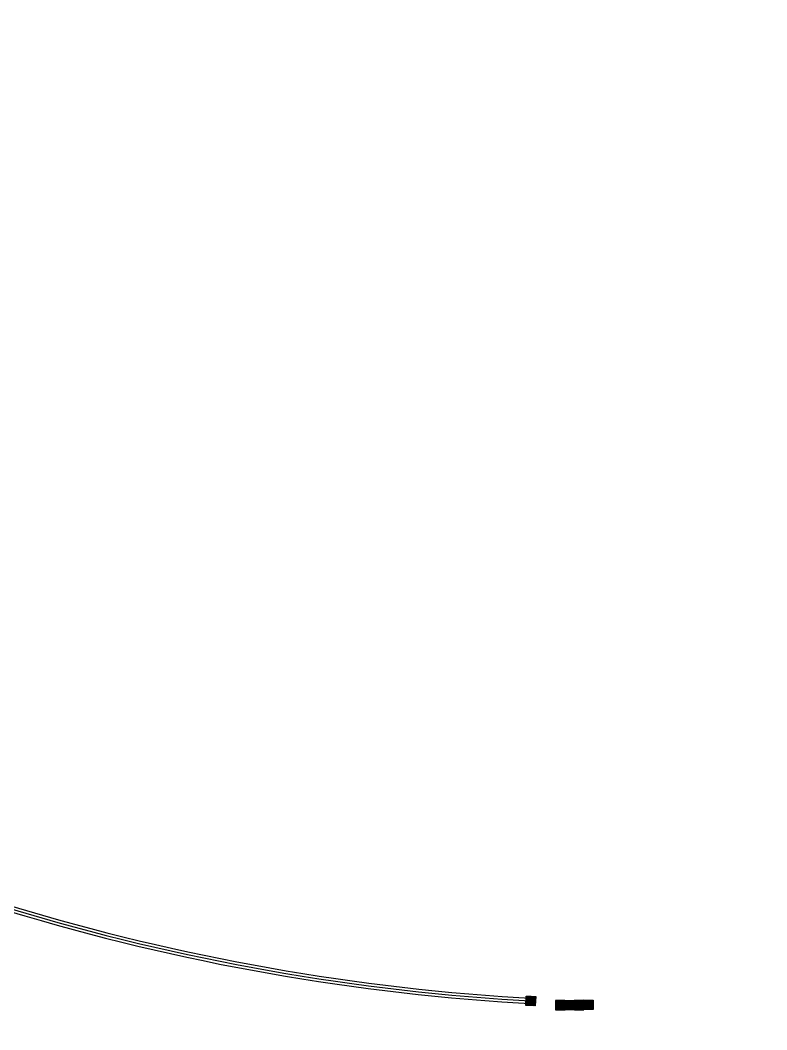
# Model space of a CAD drawing. Header units: millimetres. Extents: x 832728086 to 834530684, y 817551485 to 818349469.
# Drawn here: x 833221139 to 833268929, y 817827066 to 817891729 of the extents above; entities that cross this region are included whole.
import ezdxf

# ---------------------------------------------------------------- set-up
doc = ezdxf.new("R2010")
doc.units = ezdxf.units.MM
doc.header["$LTSCALE"] = 100
doc.layers.add('000-helpline', color=30, linetype='Continuous', lineweight=30, plot=False)
doc.layers.add('000-Tactile-l', color=8, linetype='Continuous')

# ---------------------------------------------------------------- blocks, each defined once
blk = doc.blocks.new('tactile')
at = {"layer": '000-helpline', "ltscale": 0.015}
for points in [[(834399.811, 817882.571), (834399.796, 817882.271), (834399.497, 817882.286), (834399.511, 817882.585)], [(834399.826, 817882.87), (834399.811, 817882.571), (834399.511, 817882.585), (834399.526, 817882.885)], [(834400.111, 817882.556), (834400.096, 817882.256), (834399.796, 817882.271), (834399.811, 817882.571)], [(834400.125, 817882.856), (834400.111, 817882.556), (834399.811, 817882.571), (834399.826, 817882.87)], [(834401.399, 817882.589), (834401.403, 817882.289), (834401.703, 817882.293), (834401.699, 817882.592)], [(834401.699, 817882.592), (834401.703, 817882.293), (834402.003, 817882.296), (834401.999, 817882.596)], [(834402.299, 817882.6), (834402.303, 817882.3), (834402.003, 817882.296), (834401.999, 817882.596)], [(834402.599, 817882.604), (834402.603, 817882.304), (834402.303, 817882.3), (834402.299, 817882.6)], [(834402.599, 817882.604), (834402.603, 817882.304), (834402.903, 817882.308), (834402.899, 817882.608)], [(834402.899, 817882.608), (834402.903, 817882.308), (834403.203, 817882.312), (834403.199, 817882.612)], [(834403.499, 817882.616), (834403.503, 817882.316), (834403.203, 817882.312), (834403.199, 817882.612)], [(834403.799, 817882.619), (834403.803, 817882.319), (834403.503, 817882.316), (834403.499, 817882.616)], [(834401.403, 817882.289), (834401.407, 817881.989), (834401.707, 817881.993), (834401.703, 817882.293)], [(834401.703, 817882.293), (834401.707, 817881.993), (834402.007, 817881.996), (834402.003, 817882.296)], [(834402.303, 817882.3), (834402.307, 817882), (834402.007, 817881.996), (834402.003, 817882.296)], [(834402.603, 817882.304), (834402.607, 817882.004), (834402.307, 817882), (834402.303, 817882.3)], [(834402.603, 817882.304), (834402.607, 817882.004), (834402.907, 817882.008), (834402.903, 817882.308)], [(834402.903, 817882.308), (834402.907, 817882.008), (834403.207, 817882.012), (834403.203, 817882.312)], [(834403.503, 817882.316), (834403.507, 817882.016), (834403.207, 817882.012), (834403.203, 817882.312)], [(834403.803, 817882.319), (834403.807, 817882.019), (834403.507, 817882.016), (834403.503, 817882.316)]]:
    blk.add_lwpolyline(points, close=True, dxfattribs=at)
at = {"layer": '000-Tactile-l'}
for points in [[(834399.526, 817882.885), (834400.125, 817882.856), (834400.096, 817882.256), (834399.497, 817882.286)], [(834401.999, 817882.596), (834401.399, 817882.589), (834401.407, 817881.989), (834402.007, 817881.996)], [(834401.999, 817882.596), (834402.599, 817882.604), (834402.607, 817882.004), (834402.007, 817881.996)], [(834403.199, 817882.612), (834402.599, 817882.604), (834402.607, 817882.004), (834403.207, 817882.012)], [(834403.199, 817882.612), (834403.799, 817882.619), (834403.807, 817882.019), (834403.207, 817882.012)]]:
    blk.add_lwpolyline(points, close=True, dxfattribs=at)
at = {"layer": '000-Tactile-l', "ltscale": 0.015}
for centre, radius in [((834399.528, 817882.409), 0.0175), ((834399.53, 817882.459), 0.0175), ((834399.533, 817882.509), 0.0175), ((834399.528, 817882.409), 0.0125), ((834399.535, 817882.559), 0.0175), ((834399.53, 817882.459), 0.0125), ((834399.538, 817882.609), 0.0175), ((834399.533, 817882.509), 0.0125), ((834399.54, 817882.659), 0.0175), ((834399.535, 817882.559), 0.0125), ((834399.542, 817882.709), 0.0175), ((834399.538, 817882.609), 0.0125), ((834399.545, 817882.759), 0.0175), ((834399.54, 817882.659), 0.0125), ((834399.547, 817882.809), 0.0175), ((834399.542, 817882.709), 0.0125), ((834399.55, 817882.859), 0.0175), ((834399.545, 817882.759), 0.0125), ((834399.547, 817882.809), 0.0125), ((834399.55, 817882.859), 0.0125), ((834399.578, 817882.407), 0.0175), ((834399.58, 817882.457), 0.0175), ((834399.583, 817882.507), 0.0175), ((834399.578, 817882.407), 0.0125), ((834399.585, 817882.557), 0.0175), ((834399.58, 817882.457), 0.0125), ((834399.587, 817882.607), 0.0175), ((834399.583, 817882.507), 0.0125), ((834399.59, 817882.656), 0.0175), ((834399.585, 817882.557), 0.0125), ((834399.592, 817882.706), 0.0175), ((834399.587, 817882.607), 0.0125), ((834399.595, 817882.756), 0.0175), ((834399.59, 817882.656), 0.0125), ((834399.597, 817882.806), 0.0175), ((834399.592, 817882.706), 0.0125), ((834399.6, 817882.856), 0.0175), ((834399.595, 817882.756), 0.0125), ((834399.597, 817882.806), 0.0125), ((834399.6, 817882.856), 0.0125), ((834399.628, 817882.404), 0.0175), ((834399.63, 817882.454), 0.0175), ((834399.633, 817882.504), 0.0175), ((834399.628, 817882.404), 0.0125), ((834399.635, 817882.554), 0.0175), ((834399.63, 817882.454), 0.0125), ((834399.637, 817882.604), 0.0175), ((834399.633, 817882.504), 0.0125), ((834399.64, 817882.654), 0.0175), ((834399.635, 817882.554), 0.0125), ((834399.642, 817882.704), 0.0175), ((834399.637, 817882.604), 0.0125), ((834399.645, 817882.754), 0.0175), ((834399.64, 817882.654), 0.0125), ((834399.647, 817882.804), 0.0175), ((834399.642, 817882.704), 0.0125), ((834399.65, 817882.854), 0.0175), ((834399.645, 817882.754), 0.0125), ((834399.647, 817882.804), 0.0125), ((834399.65, 817882.854), 0.0125), ((834399.678, 817882.402), 0.0175), ((834399.68, 817882.452), 0.0175), ((834399.682, 817882.502), 0.0175), ((834399.678, 817882.402), 0.0125), ((834399.685, 817882.552), 0.0175), ((834399.68, 817882.452), 0.0125), ((834399.687, 817882.602), 0.0175), ((834399.682, 817882.502), 0.0125), ((834399.69, 817882.652), 0.0175), ((834399.685, 817882.552), 0.0125), ((834399.692, 817882.702), 0.0175), ((834399.687, 817882.602), 0.0125), ((834399.695, 817882.751), 0.0175), ((834399.69, 817882.652), 0.0125), ((834399.697, 817882.801), 0.0175), ((834399.692, 817882.702), 0.0125), ((834399.7, 817882.851), 0.0175), ((834399.695, 817882.751), 0.0125), ((834399.697, 817882.801), 0.0125), ((834399.7, 817882.851), 0.0125), ((834399.728, 817882.399), 0.0175), ((834399.73, 817882.449), 0.0175), ((834399.732, 817882.499), 0.0175), ((834399.728, 817882.399), 0.0125), ((834399.735, 817882.549), 0.0175), ((834399.73, 817882.449), 0.0125), ((834399.737, 817882.599), 0.0175), ((834399.732, 817882.499), 0.0125), ((834399.74, 817882.649), 0.0175), ((834399.735, 817882.549), 0.0125), ((834399.742, 817882.699), 0.0175), ((834399.737, 817882.599), 0.0125), ((834399.745, 817882.749), 0.0175), ((834399.74, 817882.649), 0.0125), ((834399.747, 817882.799), 0.0175), ((834399.742, 817882.699), 0.0125), ((834399.749, 817882.849), 0.0175), ((834399.745, 817882.749), 0.0125), ((834399.747, 817882.799), 0.0125), ((834399.749, 817882.849), 0.0125), ((834399.778, 817882.397), 0.0175), ((834399.78, 817882.447), 0.0175), ((834399.782, 817882.497), 0.0175), ((834399.778, 817882.397), 0.0125), ((834399.785, 817882.547), 0.0175), ((834399.78, 817882.447), 0.0125), ((834399.787, 817882.597), 0.0175), ((834399.782, 817882.497), 0.0125), ((834399.79, 817882.647), 0.0175), ((834399.785, 817882.547), 0.0125), ((834399.792, 817882.697), 0.0175), ((834399.787, 817882.597), 0.0125), ((834399.795, 817882.747), 0.0175), ((834399.79, 817882.647), 0.0125), ((834399.797, 817882.797), 0.0175), ((834399.792, 817882.697), 0.0125), ((834399.799, 817882.846), 0.0175), ((834399.795, 817882.747), 0.0125), ((834399.797, 817882.797), 0.0125), ((834399.799, 817882.846), 0.0125), ((834399.827, 817882.395), 0.0175), ((834399.83, 817882.444), 0.0175), ((834399.832, 817882.494), 0.0175), ((834399.827, 817882.395), 0.0125), ((834399.835, 817882.544), 0.0175), ((834399.83, 817882.444), 0.0125), ((834399.837, 817882.594), 0.0175), ((834399.832, 817882.494), 0.0125), ((834399.84, 817882.644), 0.0175), ((834399.835, 817882.544), 0.0125), ((834399.842, 817882.694), 0.0175), ((834399.837, 817882.594), 0.0125), ((834399.845, 817882.744), 0.0175), ((834399.84, 817882.644), 0.0125), ((834399.847, 817882.794), 0.0175), ((834399.842, 817882.694), 0.0125), ((834399.849, 817882.844), 0.0175), ((834399.845, 817882.744), 0.0125), ((834399.847, 817882.794), 0.0125), ((834399.849, 817882.844), 0.0125), ((834399.877, 817882.392), 0.0175), ((834399.88, 817882.442), 0.0175), ((834399.882, 817882.492), 0.0175), ((834399.877, 817882.392), 0.0125), ((834399.885, 817882.542), 0.0175), ((834399.88, 817882.442), 0.0125), ((834399.887, 817882.592), 0.0175), ((834399.882, 817882.492), 0.0125), ((834399.89, 817882.642), 0.0175), ((834399.885, 817882.542), 0.0125), ((834399.892, 817882.692), 0.0175), ((834399.887, 817882.592), 0.0125), ((834399.894, 817882.742), 0.0175), ((834399.89, 817882.642), 0.0125), ((834399.897, 817882.792), 0.0175), ((834399.892, 817882.692), 0.0125), ((834399.899, 817882.842), 0.0175), ((834399.894, 817882.742), 0.0125), ((834399.897, 817882.792), 0.0125), ((834399.899, 817882.842), 0.0125), ((834399.927, 817882.39), 0.0175), ((834399.93, 817882.44), 0.0175), ((834399.932, 817882.49), 0.0175), ((834399.927, 817882.39), 0.0125), ((834399.935, 817882.54), 0.0175), ((834399.93, 817882.44), 0.0125), ((834399.937, 817882.589), 0.0175), ((834399.932, 817882.49), 0.0125), ((834399.94, 817882.639), 0.0175), ((834399.935, 817882.54), 0.0125), ((834399.942, 817882.689), 0.0175), ((834399.937, 817882.589), 0.0125), ((834399.944, 817882.739), 0.0175), ((834399.94, 817882.639), 0.0125), ((834399.947, 817882.789), 0.0175), ((834399.942, 817882.689), 0.0125), ((834399.949, 817882.839), 0.0175), ((834399.944, 817882.739), 0.0125), ((834399.947, 817882.789), 0.0125), ((834399.949, 817882.839), 0.0125), ((834399.977, 817882.387), 0.0175), ((834399.98, 817882.437), 0.0175), ((834399.982, 817882.487), 0.0175), ((834399.977, 817882.387), 0.0125), ((834399.985, 817882.537), 0.0175), ((834399.98, 817882.437), 0.0125), ((834399.987, 817882.587), 0.0175), ((834399.982, 817882.487), 0.0125), ((834399.989, 817882.637), 0.0175), ((834399.985, 817882.537), 0.0125), ((834399.992, 817882.687), 0.0175), ((834399.987, 817882.587), 0.0125), ((834399.994, 817882.737), 0.0175), ((834399.989, 817882.637), 0.0125), ((834399.997, 817882.787), 0.0175), ((834399.992, 817882.687), 0.0125), ((834399.999, 817882.837), 0.0175), ((834399.994, 817882.737), 0.0125), ((834399.997, 817882.787), 0.0125), ((834399.999, 817882.837), 0.0125), ((834400.027, 817882.385), 0.0175), ((834400.03, 817882.435), 0.0175), ((834400.032, 817882.485), 0.0175), ((834400.027, 817882.385), 0.0125), ((834400.035, 817882.535), 0.0175), ((834400.03, 817882.435), 0.0125), ((834400.037, 817882.585), 0.0175), ((834400.032, 817882.485), 0.0125), ((834400.039, 817882.635), 0.0175), ((834400.035, 817882.535), 0.0125), ((834400.042, 817882.684), 0.0175), ((834400.037, 817882.585), 0.0125), ((834400.044, 817882.734), 0.0175), ((834400.039, 817882.635), 0.0125), ((834400.047, 817882.784), 0.0175), ((834400.042, 817882.684), 0.0125), ((834400.049, 817882.834), 0.0175), ((834400.044, 817882.734), 0.0125), ((834400.047, 817882.784), 0.0125), ((834400.049, 817882.834), 0.0125), ((834400.077, 817882.382), 0.0175), ((834400.08, 817882.432), 0.0175), ((834400.082, 817882.482), 0.0175), ((834400.077, 817882.382), 0.0125), ((834400.084, 817882.532), 0.0175), ((834400.08, 817882.432), 0.0125), ((834400.087, 817882.582), 0.0175), ((834400.082, 817882.482), 0.0125), ((834400.089, 817882.632), 0.0175), ((834400.084, 817882.532), 0.0125), ((834400.092, 817882.682), 0.0175), ((834400.087, 817882.582), 0.0125), ((834400.094, 817882.732), 0.0175), ((834400.089, 817882.632), 0.0125), ((834400.097, 817882.782), 0.0175), ((834400.092, 817882.682), 0.0125), ((834400.099, 817882.832), 0.0175), ((834400.094, 817882.732), 0.0125), ((834400.097, 817882.782), 0.0125), ((834400.099, 817882.832), 0.0125), ((834401.424, 817882.564), 0.0175), ((834401.425, 817882.514), 0.0175), ((834401.426, 817882.464), 0.0175), ((834401.426, 817882.414), 0.0175), ((834401.427, 817882.364), 0.0175), ((834401.424, 817882.564), 0.0125), ((834401.425, 817882.514), 0.0125), ((834401.426, 817882.464), 0.0125), ((834401.426, 817882.414), 0.0125), ((834401.474, 817882.565), 0.0175), ((834401.475, 817882.515), 0.0175), ((834401.476, 817882.465), 0.0175), ((834401.476, 817882.415), 0.0175), ((834401.477, 817882.365), 0.0175), ((834401.474, 817882.565), 0.0125), ((834401.475, 817882.515), 0.0125), ((834401.476, 817882.465), 0.0125), ((834401.476, 817882.415), 0.0125), ((834401.524, 817882.565), 0.0175), ((834401.525, 817882.515), 0.0175), ((834401.526, 817882.465), 0.0175), ((834401.526, 817882.415), 0.0175), ((834401.527, 817882.365), 0.0175), ((834401.524, 817882.565), 0.0125), ((834401.525, 817882.515), 0.0125), ((834401.526, 817882.465), 0.0125), ((834401.526, 817882.415), 0.0125), ((834401.574, 817882.566), 0.0175), ((834401.575, 817882.516), 0.0175), ((834401.576, 817882.466), 0.0175), ((834401.576, 817882.416), 0.0175), ((834401.577, 817882.366), 0.0175), ((834401.574, 817882.566), 0.0125), ((834401.575, 817882.516), 0.0125), ((834401.576, 817882.466), 0.0125), ((834401.576, 817882.416), 0.0125), ((834401.624, 817882.567), 0.0175), ((834401.625, 817882.517), 0.0175), ((834401.626, 817882.467), 0.0175), ((834401.626, 817882.417), 0.0175), ((834401.627, 817882.367), 0.0175), ((834401.624, 817882.567), 0.0125), ((834401.625, 817882.517), 0.0125), ((834401.626, 817882.467), 0.0125), ((834401.626, 817882.417), 0.0125), ((834401.674, 817882.567), 0.0175), ((834401.675, 817882.517), 0.0175), ((834401.676, 817882.467), 0.0175), ((834401.676, 817882.417), 0.0175), ((834401.677, 817882.367), 0.0175), ((834401.674, 817882.567), 0.0125), ((834401.675, 817882.517), 0.0125), ((834401.676, 817882.467), 0.0125), ((834401.676, 817882.417), 0.0125), ((834401.724, 817882.568), 0.0175), ((834401.725, 817882.518), 0.0175), ((834401.726, 817882.468), 0.0175), ((834401.726, 817882.418), 0.0175), ((834401.727, 817882.368), 0.0175), ((834401.724, 817882.568), 0.0125), ((834401.725, 817882.518), 0.0125), ((834401.726, 817882.468), 0.0125), ((834401.726, 817882.418), 0.0125), ((834401.727, 817882.368), 0.0125), ((834401.774, 817882.568), 0.0175), ((834401.775, 817882.518), 0.0175), ((834401.776, 817882.468), 0.0175), ((834401.776, 817882.418), 0.0175), ((834401.777, 817882.368), 0.0175), ((834401.774, 817882.568), 0.0125), ((834401.775, 817882.518), 0.0125), ((834401.776, 817882.468), 0.0125), ((834401.776, 817882.418), 0.0125), ((834401.777, 817882.368), 0.0125), ((834401.824, 817882.569), 0.0175), ((834401.825, 817882.519), 0.0175), ((834401.826, 817882.469), 0.0175), ((834401.826, 817882.419), 0.0175), ((834401.827, 817882.369), 0.0175), ((834401.824, 817882.569), 0.0125), ((834401.825, 817882.519), 0.0125), ((834401.826, 817882.469), 0.0125), ((834401.826, 817882.419), 0.0125), ((834401.827, 817882.369), 0.0125), ((834401.874, 817882.57), 0.0175), ((834401.875, 817882.52), 0.0175), ((834401.876, 817882.47), 0.0175), ((834401.876, 817882.42), 0.0175), ((834401.877, 817882.37), 0.0175), ((834401.874, 817882.57), 0.0125), ((834401.875, 817882.52), 0.0125), ((834401.876, 817882.47), 0.0125), ((834401.876, 817882.42), 0.0125), ((834401.877, 817882.37), 0.0125), ((834401.924, 817882.57), 0.0175), ((834401.925, 817882.52), 0.0175), ((834401.926, 817882.47), 0.0175), ((834401.926, 817882.42), 0.0175), ((834401.927, 817882.37), 0.0175), ((834401.924, 817882.57), 0.0125), ((834401.925, 817882.52), 0.0125), ((834401.926, 817882.47), 0.0125), ((834401.926, 817882.42), 0.0125), ((834401.927, 817882.37), 0.0125), ((834401.974, 817882.571), 0.0175), ((834401.975, 817882.521), 0.0175), ((834401.976, 817882.471), 0.0175), ((834401.976, 817882.421), 0.0175), ((834401.977, 817882.371), 0.0175), ((834401.974, 817882.571), 0.0125), ((834401.975, 817882.521), 0.0125), ((834401.976, 817882.471), 0.0125), ((834401.976, 817882.421), 0.0125), ((834401.977, 817882.371), 0.0125), ((834402.024, 817882.572), 0.0175), ((834402.025, 817882.522), 0.0175), ((834402.026, 817882.472), 0.0175), ((834402.026, 817882.422), 0.0175), ((834402.027, 817882.372), 0.0175), ((834402.024, 817882.572), 0.0125), ((834402.025, 817882.522), 0.0125), ((834402.026, 817882.472), 0.0125), ((834402.026, 817882.422), 0.0125), ((834402.027, 817882.372), 0.0125), ((834402.074, 817882.572), 0.0175), ((834402.075, 817882.522), 0.0175), ((834402.076, 817882.472), 0.0175), ((834402.076, 817882.422), 0.0175), ((834402.077, 817882.372), 0.0175), ((834402.074, 817882.572), 0.0125), ((834402.075, 817882.522), 0.0125), ((834402.076, 817882.472), 0.0125), ((834402.076, 817882.422), 0.0125), ((834402.077, 817882.372), 0.0125), ((834402.124, 817882.573), 0.0175), ((834402.125, 817882.523), 0.0175), ((834402.126, 817882.473), 0.0175), ((834402.126, 817882.423), 0.0175), ((834402.127, 817882.373), 0.0175), ((834402.124, 817882.573), 0.0125), ((834402.125, 817882.523), 0.0125), ((834402.126, 817882.473), 0.0125), ((834402.126, 817882.423), 0.0125), ((834402.127, 817882.373), 0.0125), ((834402.174, 817882.574), 0.0175), ((834402.175, 817882.524), 0.0175), ((834402.176, 817882.474), 0.0175), ((834402.176, 817882.424), 0.0175), ((834402.177, 817882.374), 0.0175), ((834402.174, 817882.574), 0.0125), ((834402.175, 817882.524), 0.0125), ((834402.176, 817882.474), 0.0125), ((834402.176, 817882.424), 0.0125), ((834402.177, 817882.374), 0.0125), ((834402.224, 817882.574), 0.0175), ((834402.225, 817882.524), 0.0175), ((834402.226, 817882.474), 0.0175), ((834402.226, 817882.424), 0.0175), ((834402.227, 817882.374), 0.0175), ((834402.224, 817882.574), 0.0125), ((834402.225, 817882.524), 0.0125), ((834402.226, 817882.474), 0.0125), ((834402.226, 817882.424), 0.0125), ((834402.227, 817882.374), 0.0125), ((834402.274, 817882.575), 0.0175), ((834402.275, 817882.525), 0.0175), ((834402.276, 817882.475), 0.0175), ((834402.276, 817882.425), 0.0175), ((834402.277, 817882.375), 0.0175), ((834402.274, 817882.575), 0.0125), ((834402.275, 817882.525), 0.0125), ((834402.276, 817882.475), 0.0125), ((834402.276, 817882.425), 0.0125), ((834402.277, 817882.375), 0.0125), ((834402.324, 817882.575), 0.0175), ((834402.325, 817882.525), 0.0175), ((834402.326, 817882.476), 0.0175), ((834402.326, 817882.426), 0.0175), ((834402.327, 817882.376), 0.0175), ((834402.324, 817882.575), 0.0125), ((834402.325, 817882.525), 0.0125), ((834402.326, 817882.476), 0.0125), ((834402.326, 817882.426), 0.0125), ((834402.327, 817882.376), 0.0125), ((834402.374, 817882.576), 0.0175), ((834402.375, 817882.526), 0.0175), ((834402.376, 817882.476), 0.0175), ((834402.376, 817882.426), 0.0175), ((834402.377, 817882.376), 0.0175), ((834402.374, 817882.576), 0.0125), ((834402.375, 817882.526), 0.0125), ((834402.376, 817882.476), 0.0125), ((834402.376, 817882.426), 0.0125), ((834402.377, 817882.376), 0.0125), ((834402.424, 817882.577), 0.0175), ((834402.425, 817882.527), 0.0175), ((834402.426, 817882.477), 0.0175), ((834402.426, 817882.427), 0.0175), ((834402.427, 817882.377), 0.0175), ((834402.424, 817882.577), 0.0125), ((834402.425, 817882.527), 0.0125), ((834402.426, 817882.477), 0.0125), ((834402.426, 817882.427), 0.0125), ((834402.427, 817882.377), 0.0125), ((834402.474, 817882.577), 0.0175), ((834402.475, 817882.527), 0.0175), ((834402.476, 817882.477), 0.0175), ((834402.476, 817882.427), 0.0175), ((834402.477, 817882.377), 0.0175), ((834402.474, 817882.577), 0.0125), ((834402.475, 817882.527), 0.0125), ((834402.476, 817882.477), 0.0125), ((834402.476, 817882.427), 0.0125), ((834402.477, 817882.377), 0.0125), ((834402.524, 817882.578), 0.0175), ((834402.525, 817882.528), 0.0175), ((834402.526, 817882.478), 0.0175), ((834402.526, 817882.428), 0.0175), ((834402.527, 817882.378), 0.0175), ((834402.524, 817882.578), 0.0125), ((834402.525, 817882.528), 0.0125), ((834402.526, 817882.478), 0.0125), ((834402.526, 817882.428), 0.0125), ((834402.527, 817882.378), 0.0125), ((834402.574, 817882.579), 0.0175), ((834402.575, 817882.529), 0.0175), ((834402.576, 817882.479), 0.0175), ((834402.576, 817882.429), 0.0175), ((834402.577, 817882.379), 0.0175), ((834402.574, 817882.579), 0.0125), ((834402.575, 817882.529), 0.0125), ((834402.576, 817882.479), 0.0125), ((834402.576, 817882.429), 0.0125), ((834402.577, 817882.379), 0.0125), ((834402.624, 817882.579), 0.0175), ((834402.625, 817882.529), 0.0175), ((834402.626, 817882.479), 0.0175), ((834402.626, 817882.429), 0.0175), ((834402.627, 817882.379), 0.0175), ((834402.624, 817882.579), 0.0125), ((834402.625, 817882.529), 0.0125), ((834402.626, 817882.479), 0.0125), ((834402.626, 817882.429), 0.0125), ((834402.627, 817882.379), 0.0125), ((834402.674, 817882.58), 0.0175), ((834402.675, 817882.53), 0.0175), ((834402.676, 817882.48), 0.0175), ((834402.676, 817882.43), 0.0175), ((834402.677, 817882.38), 0.0175), ((834402.674, 817882.58), 0.0125), ((834402.675, 817882.53), 0.0125), ((834402.676, 817882.48), 0.0125), ((834402.676, 817882.43), 0.0125), ((834402.677, 817882.38), 0.0125), ((834402.724, 817882.581), 0.0175), ((834402.725, 817882.531), 0.0175), ((834402.726, 817882.481), 0.0175), ((834402.726, 817882.431), 0.0175), ((834402.727, 817882.381), 0.0175), ((834402.724, 817882.581), 0.0125), ((834402.725, 817882.531), 0.0125), ((834402.726, 817882.481), 0.0125), ((834402.726, 817882.431), 0.0125), ((834402.727, 817882.381), 0.0125), ((834402.774, 817882.581), 0.0175), ((834402.775, 817882.531), 0.0175), ((834402.776, 817882.481), 0.0175), ((834402.776, 817882.431), 0.0175), ((834402.777, 817882.381), 0.0175), ((834402.774, 817882.581), 0.0125), ((834402.775, 817882.531), 0.0125), ((834402.776, 817882.481), 0.0125), ((834402.776, 817882.431), 0.0125), ((834402.777, 817882.381), 0.0125), ((834402.824, 817882.582), 0.0175), ((834402.825, 817882.532), 0.0175), ((834402.826, 817882.482), 0.0175), ((834402.826, 817882.432), 0.0175), ((834402.827, 817882.382), 0.0175), ((834402.824, 817882.582), 0.0125), ((834402.825, 817882.532), 0.0125), ((834402.826, 817882.482), 0.0125), ((834402.826, 817882.432), 0.0125), ((834402.827, 817882.382), 0.0125), ((834402.874, 817882.583), 0.0175), ((834402.875, 817882.533), 0.0175), ((834402.876, 817882.483), 0.0175), ((834402.876, 817882.433), 0.0175), ((834402.877, 817882.383), 0.0175), ((834402.874, 817882.583), 0.0125), ((834402.875, 817882.533), 0.0125), ((834402.876, 817882.483), 0.0125), ((834402.876, 817882.433), 0.0125), ((834402.877, 817882.383), 0.0125), ((834402.924, 817882.583), 0.0175), ((834402.925, 817882.533), 0.0175), ((834402.926, 817882.483), 0.0175), ((834402.926, 817882.433), 0.0175), ((834402.927, 817882.383), 0.0175), ((834402.924, 817882.583), 0.0125), ((834402.925, 817882.533), 0.0125), ((834402.926, 817882.483), 0.0125), ((834402.926, 817882.433), 0.0125), ((834402.927, 817882.383), 0.0125), ((834402.974, 817882.584), 0.0175), ((834402.975, 817882.534), 0.0175), ((834402.976, 817882.484), 0.0175), ((834402.976, 817882.434), 0.0175), ((834402.977, 817882.384), 0.0175), ((834402.974, 817882.584), 0.0125), ((834402.975, 817882.534), 0.0125), ((834402.976, 817882.484), 0.0125), ((834402.976, 817882.434), 0.0125), ((834402.977, 817882.384), 0.0125), ((834403.024, 817882.584), 0.0175), ((834403.025, 817882.534), 0.0175), ((834403.026, 817882.484), 0.0175), ((834403.026, 817882.434), 0.0175), ((834403.027, 817882.384), 0.0175), ((834403.024, 817882.584), 0.0125), ((834403.025, 817882.534), 0.0125), ((834403.026, 817882.484), 0.0125), ((834403.026, 817882.434), 0.0125), ((834403.027, 817882.384), 0.0125), ((834403.074, 817882.585), 0.0175), ((834403.075, 817882.535), 0.0175), ((834403.076, 817882.485), 0.0175), ((834403.076, 817882.435), 0.0175), ((834403.077, 817882.385), 0.0175), ((834403.074, 817882.585), 0.0125), ((834403.075, 817882.535), 0.0125), ((834403.076, 817882.485), 0.0125), ((834403.076, 817882.435), 0.0125), ((834403.077, 817882.385), 0.0125), ((834403.124, 817882.586), 0.0175), ((834403.125, 817882.536), 0.0175), ((834403.126, 817882.486), 0.0175), ((834403.126, 817882.436), 0.0175), ((834403.127, 817882.386), 0.0175), ((834403.124, 817882.586), 0.0125), ((834403.125, 817882.536), 0.0125), ((834403.126, 817882.486), 0.0125), ((834403.126, 817882.436), 0.0125), ((834403.127, 817882.386), 0.0125), ((834403.174, 817882.586), 0.0175), ((834403.175, 817882.536), 0.0175), ((834403.176, 817882.486), 0.0175), ((834403.176, 817882.436), 0.0175), ((834403.177, 817882.386), 0.0175), ((834403.174, 817882.586), 0.0125), ((834403.175, 817882.536), 0.0125), ((834403.176, 817882.486), 0.0125), ((834403.176, 817882.436), 0.0125), ((834403.177, 817882.386), 0.0125), ((834403.224, 817882.587), 0.0175), ((834403.225, 817882.537), 0.0175), ((834403.226, 817882.487), 0.0175), ((834403.226, 817882.437), 0.0175), ((834403.227, 817882.387), 0.0175), ((834403.224, 817882.587), 0.0125), ((834403.225, 817882.537), 0.0125), ((834403.226, 817882.487), 0.0125), ((834403.226, 817882.437), 0.0125), ((834403.227, 817882.387), 0.0125), ((834403.274, 817882.588), 0.0175), ((834403.275, 817882.538), 0.0175), ((834403.276, 817882.488), 0.0175), ((834403.276, 817882.438), 0.0175), ((834403.277, 817882.388), 0.0175), ((834403.274, 817882.588), 0.0125), ((834403.275, 817882.538), 0.0125), ((834403.276, 817882.488), 0.0125), ((834403.276, 817882.438), 0.0125), ((834403.277, 817882.388), 0.0125), ((834403.324, 817882.588), 0.0175), ((834403.325, 817882.538), 0.0175), ((834403.326, 817882.488), 0.0175), ((834403.326, 817882.438), 0.0175), ((834403.327, 817882.388), 0.0175), ((834403.324, 817882.588), 0.0125), ((834403.325, 817882.538), 0.0125), ((834403.326, 817882.488), 0.0125), ((834403.326, 817882.438), 0.0125), ((834403.327, 817882.388), 0.0125), ((834403.374, 817882.589), 0.0175), ((834403.375, 817882.539), 0.0175), ((834403.376, 817882.489), 0.0175), ((834403.376, 817882.439), 0.0175), ((834403.377, 817882.389), 0.0175), ((834403.374, 817882.589), 0.0125), ((834403.375, 817882.539), 0.0125), ((834403.376, 817882.489), 0.0125), ((834403.376, 817882.439), 0.0125), ((834403.377, 817882.389), 0.0125), ((834403.424, 817882.59), 0.0175), ((834403.425, 817882.54), 0.0175), ((834403.426, 817882.49), 0.0175), ((834403.426, 817882.44), 0.0175), ((834403.427, 817882.39), 0.0175), ((834403.424, 817882.59), 0.0125), ((834403.425, 817882.54), 0.0125), ((834403.426, 817882.49), 0.0125), ((834403.426, 817882.44), 0.0125), ((834403.427, 817882.39), 0.0125), ((834403.474, 817882.59), 0.0175), ((834403.475, 817882.54), 0.0175), ((834403.476, 817882.49), 0.0175), ((834403.476, 817882.44), 0.0175), ((834403.477, 817882.39), 0.0175), ((834403.474, 817882.59), 0.0125), ((834403.475, 817882.54), 0.0125), ((834403.476, 817882.49), 0.0125), ((834403.476, 817882.44), 0.0125), ((834403.477, 817882.39), 0.0125), ((834403.524, 817882.591), 0.0175), ((834403.525, 817882.541), 0.0175), ((834403.526, 817882.491), 0.0175), ((834403.526, 817882.441), 0.0175), ((834403.527, 817882.391), 0.0175), ((834403.524, 817882.591), 0.0125), ((834403.525, 817882.541), 0.0125), ((834403.526, 817882.491), 0.0125), ((834403.526, 817882.441), 0.0125), ((834403.527, 817882.391), 0.0125), ((834403.574, 817882.592), 0.0175), ((834403.575, 817882.542), 0.0175), ((834403.576, 817882.492), 0.0175), ((834403.576, 817882.442), 0.0175), ((834403.577, 817882.392), 0.0175), ((834403.574, 817882.592), 0.0125), ((834403.575, 817882.542), 0.0125), ((834403.576, 817882.492), 0.0125), ((834403.576, 817882.442), 0.0125), ((834403.577, 817882.392), 0.0125), ((834403.624, 817882.592), 0.0175), ((834403.625, 817882.542), 0.0175), ((834403.626, 817882.492), 0.0175), ((834403.626, 817882.442), 0.0175), ((834403.627, 817882.392), 0.0175), ((834403.624, 817882.592), 0.0125), ((834403.625, 817882.542), 0.0125), ((834403.626, 817882.492), 0.0125), ((834403.626, 817882.442), 0.0125), ((834403.627, 817882.392), 0.0125), ((834403.674, 817882.593), 0.0175), ((834403.675, 817882.543), 0.0175), ((834403.676, 817882.493), 0.0175), ((834403.676, 817882.443), 0.0175), ((834403.677, 817882.393), 0.0175), ((834403.674, 817882.593), 0.0125), ((834403.675, 817882.543), 0.0125), ((834403.676, 817882.493), 0.0125), ((834403.676, 817882.443), 0.0125), ((834403.677, 817882.393), 0.0125), ((834403.724, 817882.593), 0.0175), ((834403.725, 817882.543), 0.0175), ((834403.726, 817882.493), 0.0175), ((834403.726, 817882.443), 0.0175), ((834403.727, 817882.393), 0.0175), ((834403.724, 817882.593), 0.0125), ((834403.725, 817882.543), 0.0125), ((834403.726, 817882.493), 0.0125), ((834403.726, 817882.443), 0.0125), ((834403.727, 817882.393), 0.0125), ((834403.774, 817882.594), 0.0175), ((834403.775, 817882.544), 0.0175), ((834403.776, 817882.494), 0.0175), ((834403.776, 817882.444), 0.0175), ((834403.777, 817882.394), 0.0175), ((834403.774, 817882.594), 0.0125), ((834403.775, 817882.544), 0.0125), ((834403.776, 817882.494), 0.0125), ((834403.776, 817882.444), 0.0125), ((834403.777, 817882.394), 0.0125), ((834399.523, 817882.309), 0.0175), ((834399.525, 817882.359), 0.0175), ((834399.523, 817882.309), 0.0125), ((834399.525, 817882.359), 0.0125), ((834399.573, 817882.307), 0.0175), ((834399.575, 817882.357), 0.0175), ((834399.573, 817882.307), 0.0125), ((834399.575, 817882.357), 0.0125), ((834399.623, 817882.304), 0.0175), ((834399.625, 817882.354), 0.0175), ((834399.623, 817882.304), 0.0125), ((834399.625, 817882.354), 0.0125), ((834399.673, 817882.302), 0.0175), ((834399.675, 817882.352), 0.0175), ((834399.673, 817882.302), 0.0125), ((834399.675, 817882.352), 0.0125), ((834399.723, 817882.3), 0.0175), ((834399.725, 817882.349), 0.0175), ((834399.723, 817882.3), 0.0125), ((834399.725, 817882.349), 0.0125), ((834399.773, 817882.297), 0.0175), ((834399.775, 817882.347), 0.0175), ((834399.773, 817882.297), 0.0125), ((834399.775, 817882.347), 0.0125), ((834399.823, 817882.295), 0.0175), ((834399.825, 817882.345), 0.0175), ((834399.823, 817882.295), 0.0125), ((834399.825, 817882.345), 0.0125), ((834399.873, 817882.292), 0.0175), ((834399.875, 817882.342), 0.0175), ((834399.873, 817882.292), 0.0125), ((834399.875, 817882.342), 0.0125), ((834399.922, 817882.29), 0.0175), ((834399.925, 817882.34), 0.0175), ((834399.922, 817882.29), 0.0125), ((834399.925, 817882.34), 0.0125), ((834399.972, 817882.287), 0.0175), ((834399.975, 817882.337), 0.0175), ((834399.972, 817882.287), 0.0125), ((834399.975, 817882.337), 0.0125), ((834400.022, 817882.285), 0.0175), ((834400.025, 817882.335), 0.0175), ((834400.022, 817882.285), 0.0125), ((834400.025, 817882.335), 0.0125), ((834400.072, 817882.282), 0.0175), ((834400.075, 817882.332), 0.0175), ((834400.072, 817882.282), 0.0125), ((834400.075, 817882.332), 0.0125), ((834401.428, 817882.314), 0.0175), ((834401.428, 817882.264), 0.0175), ((834401.429, 817882.214), 0.0175), ((834401.43, 817882.164), 0.0175), ((834401.43, 817882.114), 0.0175), ((834401.431, 817882.064), 0.0175), ((834401.432, 817882.014), 0.0175), ((834401.427, 817882.364), 0.0125), ((834401.428, 817882.314), 0.0125), ((834401.428, 817882.264), 0.0125), ((834401.429, 817882.214), 0.0125), ((834401.43, 817882.164), 0.0125), ((834401.43, 817882.114), 0.0125), ((834401.431, 817882.064), 0.0125), ((834401.432, 817882.014), 0.0125), ((834401.478, 817882.315), 0.0175), ((834401.478, 817882.265), 0.0175), ((834401.479, 817882.215), 0.0175), ((834401.48, 817882.165), 0.0175), ((834401.48, 817882.115), 0.0175), ((834401.481, 817882.065), 0.0175), ((834401.482, 817882.015), 0.0175), ((834401.477, 817882.365), 0.0125), ((834401.478, 817882.315), 0.0125), ((834401.478, 817882.265), 0.0125), ((834401.479, 817882.215), 0.0125), ((834401.48, 817882.165), 0.0125), ((834401.48, 817882.115), 0.0125), ((834401.481, 817882.065), 0.0125), ((834401.482, 817882.015), 0.0125), ((834401.528, 817882.315), 0.0175), ((834401.528, 817882.265), 0.0175), ((834401.529, 817882.215), 0.0175), ((834401.53, 817882.165), 0.0175), ((834401.53, 817882.115), 0.0175), ((834401.531, 817882.065), 0.0175), ((834401.532, 817882.015), 0.0175), ((834401.527, 817882.365), 0.0125), ((834401.528, 817882.315), 0.0125), ((834401.528, 817882.265), 0.0125), ((834401.529, 817882.215), 0.0125), ((834401.53, 817882.165), 0.0125), ((834401.53, 817882.115), 0.0125), ((834401.531, 817882.065), 0.0125), ((834401.532, 817882.015), 0.0125), ((834401.578, 817882.316), 0.0175), ((834401.578, 817882.266), 0.0175), ((834401.579, 817882.216), 0.0175), ((834401.58, 817882.166), 0.0175), ((834401.58, 817882.116), 0.0175), ((834401.581, 817882.066), 0.0175), ((834401.582, 817882.016), 0.0175), ((834401.577, 817882.366), 0.0125), ((834401.578, 817882.316), 0.0125), ((834401.578, 817882.266), 0.0125), ((834401.579, 817882.216), 0.0125), ((834401.58, 817882.166), 0.0125), ((834401.58, 817882.116), 0.0125), ((834401.581, 817882.066), 0.0125), ((834401.582, 817882.016), 0.0125), ((834401.628, 817882.317), 0.0175), ((834401.628, 817882.267), 0.0175), ((834401.629, 817882.217), 0.0175), ((834401.63, 817882.167), 0.0175), ((834401.63, 817882.117), 0.0175), ((834401.631, 817882.067), 0.0175), ((834401.632, 817882.017), 0.0175), ((834401.627, 817882.367), 0.0125), ((834401.628, 817882.317), 0.0125), ((834401.628, 817882.267), 0.0125), ((834401.629, 817882.217), 0.0125), ((834401.63, 817882.167), 0.0125), ((834401.63, 817882.117), 0.0125), ((834401.631, 817882.067), 0.0125), ((834401.632, 817882.017), 0.0125), ((834401.678, 817882.317), 0.0175), ((834401.678, 817882.267), 0.0175), ((834401.679, 817882.217), 0.0175), ((834401.68, 817882.167), 0.0175), ((834401.68, 817882.117), 0.0175), ((834401.681, 817882.067), 0.0175), ((834401.682, 817882.017), 0.0175), ((834401.677, 817882.367), 0.0125), ((834401.678, 817882.317), 0.0125), ((834401.678, 817882.267), 0.0125), ((834401.679, 817882.217), 0.0125), ((834401.68, 817882.167), 0.0125), ((834401.68, 817882.117), 0.0125), ((834401.681, 817882.067), 0.0125), ((834401.682, 817882.017), 0.0125), ((834401.728, 817882.318), 0.0175), ((834401.728, 817882.268), 0.0175), ((834401.729, 817882.218), 0.0175), ((834401.73, 817882.168), 0.0175), ((834401.73, 817882.118), 0.0175), ((834401.731, 817882.068), 0.0175), ((834401.732, 817882.018), 0.0175), ((834401.728, 817882.318), 0.0125), ((834401.728, 817882.268), 0.0125), ((834401.729, 817882.218), 0.0125), ((834401.73, 817882.168), 0.0125), ((834401.73, 817882.118), 0.0125), ((834401.731, 817882.068), 0.0125), ((834401.732, 817882.018), 0.0125), ((834401.778, 817882.318), 0.0175), ((834401.778, 817882.268), 0.0175), ((834401.779, 817882.218), 0.0175), ((834401.78, 817882.168), 0.0175), ((834401.78, 817882.118), 0.0175), ((834401.781, 817882.068), 0.0175), ((834401.782, 817882.018), 0.0175), ((834401.778, 817882.318), 0.0125), ((834401.778, 817882.268), 0.0125), ((834401.779, 817882.218), 0.0125), ((834401.78, 817882.168), 0.0125), ((834401.78, 817882.118), 0.0125), ((834401.781, 817882.068), 0.0125), ((834401.782, 817882.018), 0.0125), ((834401.828, 817882.319), 0.0175), ((834401.828, 817882.269), 0.0175), ((834401.829, 817882.219), 0.0175), ((834401.83, 817882.169), 0.0175), ((834401.83, 817882.119), 0.0175), ((834401.831, 817882.069), 0.0175), ((834401.832, 817882.019), 0.0175), ((834401.828, 817882.319), 0.0125), ((834401.828, 817882.269), 0.0125), ((834401.829, 817882.219), 0.0125), ((834401.83, 817882.169), 0.0125), ((834401.83, 817882.119), 0.0125), ((834401.831, 817882.069), 0.0125), ((834401.832, 817882.019), 0.0125), ((834401.878, 817882.32), 0.0175), ((834401.878, 817882.27), 0.0175), ((834401.879, 817882.22), 0.0175), ((834401.88, 817882.17), 0.0175), ((834401.88, 817882.12), 0.0175), ((834401.881, 817882.07), 0.0175), ((834401.882, 817882.02), 0.0175), ((834401.878, 817882.32), 0.0125), ((834401.878, 817882.27), 0.0125), ((834401.879, 817882.22), 0.0125), ((834401.88, 817882.17), 0.0125), ((834401.88, 817882.12), 0.0125), ((834401.881, 817882.07), 0.0125), ((834401.882, 817882.02), 0.0125), ((834401.928, 817882.32), 0.0175), ((834401.928, 817882.27), 0.0175), ((834401.929, 817882.22), 0.0175), ((834401.93, 817882.17), 0.0175), ((834401.93, 817882.12), 0.0175), ((834401.931, 817882.07), 0.0175), ((834401.932, 817882.02), 0.0175), ((834401.928, 817882.32), 0.0125), ((834401.928, 817882.27), 0.0125), ((834401.929, 817882.22), 0.0125), ((834401.93, 817882.17), 0.0125), ((834401.93, 817882.12), 0.0125), ((834401.931, 817882.07), 0.0125), ((834401.932, 817882.02), 0.0125), ((834401.978, 817882.321), 0.0175), ((834401.978, 817882.271), 0.0175), ((834401.979, 817882.221), 0.0175), ((834401.98, 817882.171), 0.0175), ((834401.98, 817882.121), 0.0175), ((834401.981, 817882.071), 0.0175), ((834401.981, 817882.021), 0.0175), ((834401.978, 817882.321), 0.0125), ((834401.978, 817882.271), 0.0125), ((834401.979, 817882.221), 0.0125), ((834401.98, 817882.171), 0.0125), ((834401.98, 817882.121), 0.0125), ((834401.981, 817882.071), 0.0125), ((834401.981, 817882.021), 0.0125), ((834402.028, 817882.322), 0.0175), ((834402.028, 817882.272), 0.0175), ((834402.029, 817882.222), 0.0175), ((834402.03, 817882.172), 0.0175), ((834402.03, 817882.122), 0.0175), ((834402.031, 817882.072), 0.0175), ((834402.031, 817882.022), 0.0175), ((834402.028, 817882.322), 0.0125), ((834402.028, 817882.272), 0.0125), ((834402.029, 817882.222), 0.0125), ((834402.03, 817882.172), 0.0125), ((834402.03, 817882.122), 0.0125), ((834402.031, 817882.072), 0.0125), ((834402.031, 817882.022), 0.0125), ((834402.078, 817882.322), 0.0175), ((834402.078, 817882.272), 0.0175), ((834402.079, 817882.222), 0.0175), ((834402.08, 817882.172), 0.0175), ((834402.08, 817882.122), 0.0175), ((834402.081, 817882.072), 0.0175), ((834402.081, 817882.022), 0.0175), ((834402.078, 817882.322), 0.0125), ((834402.078, 817882.272), 0.0125), ((834402.079, 817882.222), 0.0125), ((834402.08, 817882.172), 0.0125), ((834402.08, 817882.122), 0.0125), ((834402.081, 817882.072), 0.0125), ((834402.081, 817882.022), 0.0125), ((834402.128, 817882.323), 0.0175), ((834402.128, 817882.273), 0.0175), ((834402.129, 817882.223), 0.0175), ((834402.13, 817882.173), 0.0175), ((834402.13, 817882.123), 0.0175), ((834402.131, 817882.073), 0.0175), ((834402.131, 817882.023), 0.0175), ((834402.128, 817882.323), 0.0125), ((834402.128, 817882.273), 0.0125), ((834402.129, 817882.223), 0.0125), ((834402.13, 817882.173), 0.0125), ((834402.13, 817882.123), 0.0125), ((834402.131, 817882.073), 0.0125), ((834402.131, 817882.023), 0.0125), ((834402.178, 817882.324), 0.0175), ((834402.178, 817882.274), 0.0175), ((834402.179, 817882.224), 0.0175), ((834402.18, 817882.174), 0.0175), ((834402.18, 817882.124), 0.0175), ((834402.181, 817882.074), 0.0175), ((834402.181, 817882.024), 0.0175), ((834402.178, 817882.324), 0.0125), ((834402.178, 817882.274), 0.0125), ((834402.179, 817882.224), 0.0125), ((834402.18, 817882.174), 0.0125), ((834402.18, 817882.124), 0.0125), ((834402.181, 817882.074), 0.0125), ((834402.181, 817882.024), 0.0125), ((834402.228, 817882.324), 0.0175), ((834402.228, 817882.274), 0.0175), ((834402.229, 817882.224), 0.0175), ((834402.23, 817882.174), 0.0175), ((834402.23, 817882.124), 0.0175), ((834402.231, 817882.074), 0.0175), ((834402.231, 817882.024), 0.0175), ((834402.228, 817882.324), 0.0125), ((834402.228, 817882.274), 0.0125), ((834402.229, 817882.224), 0.0125), ((834402.23, 817882.174), 0.0125), ((834402.23, 817882.124), 0.0125), ((834402.231, 817882.074), 0.0125), ((834402.231, 817882.024), 0.0125), ((834402.278, 817882.325), 0.0175), ((834402.278, 817882.275), 0.0175), ((834402.279, 817882.225), 0.0175), ((834402.28, 817882.175), 0.0175), ((834402.28, 817882.125), 0.0175), ((834402.281, 817882.075), 0.0175), ((834402.281, 817882.025), 0.0175), ((834402.278, 817882.325), 0.0125), ((834402.278, 817882.275), 0.0125), ((834402.279, 817882.225), 0.0125), ((834402.28, 817882.175), 0.0125), ((834402.28, 817882.125), 0.0125), ((834402.281, 817882.075), 0.0125), ((834402.281, 817882.025), 0.0125), ((834402.328, 817882.326), 0.0175), ((834402.328, 817882.276), 0.0175), ((834402.329, 817882.226), 0.0175), ((834402.33, 817882.176), 0.0175), ((834402.33, 817882.126), 0.0175), ((834402.331, 817882.076), 0.0175), ((834402.331, 817882.026), 0.0175), ((834402.328, 817882.326), 0.0125), ((834402.328, 817882.276), 0.0125), ((834402.329, 817882.226), 0.0125), ((834402.33, 817882.176), 0.0125), ((834402.33, 817882.126), 0.0125), ((834402.331, 817882.076), 0.0125), ((834402.331, 817882.026), 0.0125), ((834402.378, 817882.326), 0.0175), ((834402.378, 817882.276), 0.0175), ((834402.379, 817882.226), 0.0175), ((834402.38, 817882.176), 0.0175), ((834402.38, 817882.126), 0.0175), ((834402.381, 817882.076), 0.0175), ((834402.381, 817882.026), 0.0175), ((834402.378, 817882.326), 0.0125), ((834402.378, 817882.276), 0.0125), ((834402.379, 817882.226), 0.0125), ((834402.38, 817882.176), 0.0125), ((834402.38, 817882.126), 0.0125), ((834402.381, 817882.076), 0.0125), ((834402.381, 817882.026), 0.0125), ((834402.428, 817882.327), 0.0175), ((834402.428, 817882.277), 0.0175), ((834402.429, 817882.227), 0.0175), ((834402.43, 817882.177), 0.0175), ((834402.43, 817882.127), 0.0175), ((834402.431, 817882.077), 0.0175), ((834402.431, 817882.027), 0.0175), ((834402.428, 817882.327), 0.0125), ((834402.428, 817882.277), 0.0125), ((834402.429, 817882.227), 0.0125), ((834402.43, 817882.177), 0.0125), ((834402.43, 817882.127), 0.0125), ((834402.431, 817882.077), 0.0125), ((834402.431, 817882.027), 0.0125), ((834402.478, 817882.327), 0.0175), ((834402.478, 817882.277), 0.0175), ((834402.479, 817882.227), 0.0175), ((834402.48, 817882.177), 0.0175), ((834402.48, 817882.127), 0.0175), ((834402.481, 817882.077), 0.0175), ((834402.481, 817882.027), 0.0175), ((834402.478, 817882.327), 0.0125), ((834402.478, 817882.277), 0.0125), ((834402.479, 817882.227), 0.0125), ((834402.48, 817882.177), 0.0125), ((834402.48, 817882.127), 0.0125), ((834402.481, 817882.077), 0.0125), ((834402.481, 817882.027), 0.0125), ((834402.528, 817882.328), 0.0175), ((834402.528, 817882.278), 0.0175), ((834402.529, 817882.228), 0.0175), ((834402.53, 817882.178), 0.0175), ((834402.53, 817882.128), 0.0175), ((834402.531, 817882.078), 0.0175), ((834402.531, 817882.028), 0.0175), ((834402.528, 817882.328), 0.0125), ((834402.528, 817882.278), 0.0125), ((834402.529, 817882.228), 0.0125), ((834402.53, 817882.178), 0.0125), ((834402.53, 817882.128), 0.0125), ((834402.531, 817882.078), 0.0125), ((834402.531, 817882.028), 0.0125), ((834402.578, 817882.329), 0.0175), ((834402.578, 817882.279), 0.0175), ((834402.579, 817882.229), 0.0175), ((834402.58, 817882.179), 0.0175), ((834402.58, 817882.129), 0.0175), ((834402.581, 817882.079), 0.0175), ((834402.581, 817882.029), 0.0175), ((834402.578, 817882.329), 0.0125), ((834402.578, 817882.279), 0.0125), ((834402.579, 817882.229), 0.0125), ((834402.58, 817882.179), 0.0125), ((834402.58, 817882.129), 0.0125), ((834402.581, 817882.079), 0.0125), ((834402.581, 817882.029), 0.0125), ((834402.628, 817882.329), 0.0175), ((834402.628, 817882.279), 0.0175), ((834402.629, 817882.229), 0.0175), ((834402.63, 817882.179), 0.0175), ((834402.63, 817882.129), 0.0175), ((834402.631, 817882.079), 0.0175), ((834402.631, 817882.029), 0.0175), ((834402.628, 817882.329), 0.0125), ((834402.628, 817882.279), 0.0125), ((834402.629, 817882.229), 0.0125), ((834402.63, 817882.179), 0.0125), ((834402.63, 817882.129), 0.0125), ((834402.631, 817882.079), 0.0125), ((834402.631, 817882.029), 0.0125), ((834402.678, 817882.33), 0.0175), ((834402.678, 817882.28), 0.0175), ((834402.679, 817882.23), 0.0175), ((834402.68, 817882.18), 0.0175), ((834402.68, 817882.13), 0.0175), ((834402.681, 817882.08), 0.0175), ((834402.681, 817882.03), 0.0175), ((834402.678, 817882.33), 0.0125), ((834402.678, 817882.28), 0.0125), ((834402.679, 817882.23), 0.0125), ((834402.68, 817882.18), 0.0125), ((834402.68, 817882.13), 0.0125), ((834402.681, 817882.08), 0.0125), ((834402.681, 817882.03), 0.0125), ((834402.728, 817882.331), 0.0175), ((834402.728, 817882.281), 0.0175), ((834402.729, 817882.231), 0.0175), ((834402.73, 817882.181), 0.0175), ((834402.73, 817882.131), 0.0175), ((834402.731, 817882.081), 0.0175), ((834402.731, 817882.031), 0.0175), ((834402.728, 817882.331), 0.0125), ((834402.728, 817882.281), 0.0125), ((834402.729, 817882.231), 0.0125), ((834402.73, 817882.181), 0.0125), ((834402.73, 817882.131), 0.0125), ((834402.731, 817882.081), 0.0125), ((834402.731, 817882.031), 0.0125), ((834402.778, 817882.331), 0.0175), ((834402.778, 817882.281), 0.0175), ((834402.779, 817882.231), 0.0175), ((834402.78, 817882.181), 0.0175), ((834402.78, 817882.131), 0.0175), ((834402.781, 817882.081), 0.0175), ((834402.781, 817882.031), 0.0175), ((834402.778, 817882.331), 0.0125), ((834402.778, 817882.281), 0.0125), ((834402.779, 817882.231), 0.0125), ((834402.78, 817882.181), 0.0125), ((834402.78, 817882.131), 0.0125), ((834402.781, 817882.081), 0.0125), ((834402.781, 817882.031), 0.0125), ((834402.828, 817882.332), 0.0175), ((834402.828, 817882.282), 0.0175), ((834402.829, 817882.232), 0.0175), ((834402.83, 817882.182), 0.0175), ((834402.83, 817882.132), 0.0175), ((834402.831, 817882.082), 0.0175), ((834402.831, 817882.032), 0.0175), ((834402.828, 817882.332), 0.0125), ((834402.828, 817882.282), 0.0125), ((834402.829, 817882.232), 0.0125), ((834402.83, 817882.182), 0.0125), ((834402.83, 817882.132), 0.0125), ((834402.831, 817882.082), 0.0125), ((834402.831, 817882.032), 0.0125), ((834402.878, 817882.333), 0.0175), ((834402.878, 817882.283), 0.0175), ((834402.879, 817882.233), 0.0175), ((834402.88, 817882.183), 0.0175), ((834402.88, 817882.133), 0.0175), ((834402.881, 817882.083), 0.0175), ((834402.881, 817882.033), 0.0175), ((834402.878, 817882.333), 0.0125), ((834402.878, 817882.283), 0.0125), ((834402.879, 817882.233), 0.0125), ((834402.88, 817882.183), 0.0125), ((834402.88, 817882.133), 0.0125), ((834402.881, 817882.083), 0.0125), ((834402.881, 817882.033), 0.0125), ((834402.928, 817882.333), 0.0175), ((834402.928, 817882.283), 0.0175), ((834402.929, 817882.233), 0.0175), ((834402.929, 817882.183), 0.0175), ((834402.93, 817882.133), 0.0175), ((834402.931, 817882.083), 0.0175), ((834402.931, 817882.033), 0.0175), ((834402.928, 817882.333), 0.0125), ((834402.928, 817882.283), 0.0125), ((834402.929, 817882.233), 0.0125), ((834402.929, 817882.183), 0.0125), ((834402.93, 817882.133), 0.0125), ((834402.931, 817882.083), 0.0125), ((834402.931, 817882.033), 0.0125), ((834402.978, 817882.334), 0.0175), ((834402.978, 817882.284), 0.0175), ((834402.979, 817882.234), 0.0175), ((834402.979, 817882.184), 0.0175), ((834402.98, 817882.134), 0.0175), ((834402.981, 817882.084), 0.0175), ((834402.981, 817882.034), 0.0175), ((834402.978, 817882.334), 0.0125), ((834402.978, 817882.284), 0.0125), ((834402.979, 817882.234), 0.0125), ((834402.979, 817882.184), 0.0125), ((834402.98, 817882.134), 0.0125), ((834402.981, 817882.084), 0.0125), ((834402.981, 817882.034), 0.0125), ((834403.028, 817882.334), 0.0175), ((834403.028, 817882.284), 0.0175), ((834403.029, 817882.234), 0.0175), ((834403.029, 817882.184), 0.0175), ((834403.03, 817882.135), 0.0175), ((834403.031, 817882.085), 0.0175), ((834403.031, 817882.035), 0.0175), ((834403.028, 817882.334), 0.0125), ((834403.028, 817882.284), 0.0125), ((834403.029, 817882.234), 0.0125), ((834403.029, 817882.184), 0.0125), ((834403.03, 817882.135), 0.0125), ((834403.031, 817882.085), 0.0125), ((834403.031, 817882.035), 0.0125), ((834403.078, 817882.335), 0.0175), ((834403.078, 817882.285), 0.0175), ((834403.079, 817882.235), 0.0175), ((834403.079, 817882.185), 0.0175), ((834403.08, 817882.135), 0.0175), ((834403.081, 817882.085), 0.0175), ((834403.081, 817882.035), 0.0175), ((834403.078, 817882.335), 0.0125), ((834403.078, 817882.285), 0.0125), ((834403.079, 817882.235), 0.0125), ((834403.079, 817882.185), 0.0125), ((834403.08, 817882.135), 0.0125), ((834403.081, 817882.085), 0.0125), ((834403.081, 817882.035), 0.0125), ((834403.128, 817882.336), 0.0175), ((834403.128, 817882.286), 0.0175), ((834403.129, 817882.236), 0.0175), ((834403.129, 817882.186), 0.0175), ((834403.13, 817882.136), 0.0175), ((834403.131, 817882.086), 0.0175), ((834403.131, 817882.036), 0.0175), ((834403.128, 817882.336), 0.0125), ((834403.128, 817882.286), 0.0125), ((834403.129, 817882.236), 0.0125), ((834403.129, 817882.186), 0.0125), ((834403.13, 817882.136), 0.0125), ((834403.131, 817882.086), 0.0125), ((834403.131, 817882.036), 0.0125), ((834403.178, 817882.336), 0.0175), ((834403.178, 817882.286), 0.0175), ((834403.179, 817882.236), 0.0175), ((834403.179, 817882.186), 0.0175), ((834403.18, 817882.136), 0.0175), ((834403.181, 817882.086), 0.0175), ((834403.181, 817882.036), 0.0175), ((834403.178, 817882.336), 0.0125), ((834403.178, 817882.286), 0.0125), ((834403.179, 817882.236), 0.0125), ((834403.179, 817882.186), 0.0125), ((834403.18, 817882.136), 0.0125), ((834403.181, 817882.086), 0.0125), ((834403.181, 817882.036), 0.0125), ((834403.228, 817882.337), 0.0175), ((834403.228, 817882.287), 0.0175), ((834403.229, 817882.237), 0.0175), ((834403.229, 817882.187), 0.0175), ((834403.23, 817882.137), 0.0175), ((834403.231, 817882.087), 0.0175), ((834403.231, 817882.037), 0.0175), ((834403.228, 817882.337), 0.0125), ((834403.228, 817882.287), 0.0125), ((834403.229, 817882.237), 0.0125), ((834403.229, 817882.187), 0.0125), ((834403.23, 817882.137), 0.0125), ((834403.231, 817882.087), 0.0125), ((834403.231, 817882.037), 0.0125), ((834403.278, 817882.338), 0.0175), ((834403.278, 817882.288), 0.0175), ((834403.279, 817882.238), 0.0175), ((834403.279, 817882.188), 0.0175), ((834403.28, 817882.138), 0.0175), ((834403.281, 817882.088), 0.0175), ((834403.281, 817882.038), 0.0175), ((834403.278, 817882.338), 0.0125), ((834403.278, 817882.288), 0.0125), ((834403.279, 817882.238), 0.0125), ((834403.279, 817882.188), 0.0125), ((834403.28, 817882.138), 0.0125), ((834403.281, 817882.088), 0.0125), ((834403.281, 817882.038), 0.0125), ((834403.328, 817882.338), 0.0175), ((834403.328, 817882.288), 0.0175), ((834403.329, 817882.238), 0.0175), ((834403.329, 817882.188), 0.0175), ((834403.33, 817882.138), 0.0175), ((834403.331, 817882.088), 0.0175), ((834403.331, 817882.038), 0.0175), ((834403.328, 817882.338), 0.0125), ((834403.328, 817882.288), 0.0125), ((834403.329, 817882.238), 0.0125), ((834403.329, 817882.188), 0.0125), ((834403.33, 817882.138), 0.0125), ((834403.331, 817882.088), 0.0125), ((834403.331, 817882.038), 0.0125), ((834403.378, 817882.339), 0.0175), ((834403.378, 817882.289), 0.0175), ((834403.379, 817882.239), 0.0175), ((834403.379, 817882.189), 0.0175), ((834403.38, 817882.139), 0.0175), ((834403.381, 817882.089), 0.0175), ((834403.381, 817882.039), 0.0175), ((834403.378, 817882.339), 0.0125), ((834403.378, 817882.289), 0.0125), ((834403.379, 817882.239), 0.0125), ((834403.379, 817882.189), 0.0125), ((834403.38, 817882.139), 0.0125), ((834403.381, 817882.089), 0.0125), ((834403.381, 817882.039), 0.0125), ((834403.428, 817882.34), 0.0175), ((834403.428, 817882.29), 0.0175), ((834403.429, 817882.24), 0.0175), ((834403.429, 817882.19), 0.0175), ((834403.43, 817882.14), 0.0175), ((834403.431, 817882.09), 0.0175), ((834403.431, 817882.04), 0.0175), ((834403.428, 817882.34), 0.0125), ((834403.428, 817882.29), 0.0125), ((834403.429, 817882.24), 0.0125), ((834403.429, 817882.19), 0.0125), ((834403.43, 817882.14), 0.0125), ((834403.431, 817882.09), 0.0125), ((834403.431, 817882.04), 0.0125), ((834403.478, 817882.34), 0.0175), ((834403.478, 817882.29), 0.0175), ((834403.479, 817882.24), 0.0175), ((834403.479, 817882.19), 0.0175), ((834403.48, 817882.14), 0.0175), ((834403.481, 817882.09), 0.0175), ((834403.481, 817882.04), 0.0175), ((834403.478, 817882.34), 0.0125), ((834403.478, 817882.29), 0.0125), ((834403.479, 817882.24), 0.0125), ((834403.479, 817882.19), 0.0125), ((834403.48, 817882.14), 0.0125), ((834403.481, 817882.09), 0.0125), ((834403.481, 817882.04), 0.0125), ((834403.528, 817882.341), 0.0175), ((834403.528, 817882.291), 0.0175), ((834403.529, 817882.241), 0.0175), ((834403.529, 817882.191), 0.0175), ((834403.53, 817882.141), 0.0175), ((834403.531, 817882.091), 0.0175), ((834403.531, 817882.041), 0.0175), ((834403.528, 817882.341), 0.0125), ((834403.528, 817882.291), 0.0125), ((834403.529, 817882.241), 0.0125), ((834403.529, 817882.191), 0.0125), ((834403.53, 817882.141), 0.0125), ((834403.531, 817882.091), 0.0125), ((834403.531, 817882.041), 0.0125), ((834403.578, 817882.342), 0.0175), ((834403.578, 817882.292), 0.0175), ((834403.579, 817882.242), 0.0175), ((834403.579, 817882.192), 0.0175), ((834403.58, 817882.142), 0.0175), ((834403.581, 817882.092), 0.0175), ((834403.581, 817882.042), 0.0175), ((834403.578, 817882.342), 0.0125), ((834403.578, 817882.292), 0.0125), ((834403.579, 817882.242), 0.0125), ((834403.579, 817882.192), 0.0125), ((834403.58, 817882.142), 0.0125), ((834403.581, 817882.092), 0.0125), ((834403.581, 817882.042), 0.0125), ((834403.628, 817882.342), 0.0175), ((834403.628, 817882.292), 0.0175), ((834403.629, 817882.242), 0.0175), ((834403.629, 817882.192), 0.0175), ((834403.63, 817882.142), 0.0175), ((834403.631, 817882.092), 0.0175), ((834403.631, 817882.042), 0.0175), ((834403.628, 817882.342), 0.0125), ((834403.628, 817882.292), 0.0125), ((834403.629, 817882.242), 0.0125), ((834403.629, 817882.192), 0.0125), ((834403.63, 817882.142), 0.0125), ((834403.631, 817882.092), 0.0125), ((834403.631, 817882.042), 0.0125), ((834403.678, 817882.343), 0.0175), ((834403.678, 817882.293), 0.0175), ((834403.679, 817882.243), 0.0175), ((834403.679, 817882.193), 0.0175), ((834403.68, 817882.143), 0.0175), ((834403.681, 817882.093), 0.0175), ((834403.681, 817882.043), 0.0175), ((834403.678, 817882.343), 0.0125), ((834403.678, 817882.293), 0.0125), ((834403.679, 817882.243), 0.0125), ((834403.679, 817882.193), 0.0125), ((834403.68, 817882.143), 0.0125), ((834403.681, 817882.093), 0.0125), ((834403.681, 817882.043), 0.0125), ((834403.728, 817882.343), 0.0175), ((834403.728, 817882.293), 0.0175), ((834403.729, 817882.243), 0.0175), ((834403.729, 817882.193), 0.0175), ((834403.73, 817882.143), 0.0175), ((834403.731, 817882.093), 0.0175), ((834403.731, 817882.043), 0.0175), ((834403.728, 817882.343), 0.0125), ((834403.728, 817882.293), 0.0125), ((834403.729, 817882.243), 0.0125), ((834403.729, 817882.193), 0.0125), ((834403.73, 817882.143), 0.0125), ((834403.731, 817882.093), 0.0125), ((834403.731, 817882.043), 0.0125), ((834403.778, 817882.344), 0.0175), ((834403.778, 817882.294), 0.0175), ((834403.779, 817882.244), 0.0175), ((834403.779, 817882.194), 0.0175), ((834403.78, 817882.144), 0.0175), ((834403.781, 817882.094), 0.0175), ((834403.781, 817882.044), 0.0175), ((834403.778, 817882.344), 0.0125), ((834403.778, 817882.294), 0.0125), ((834403.779, 817882.244), 0.0125), ((834403.779, 817882.194), 0.0125), ((834403.78, 817882.144), 0.0125), ((834403.781, 817882.094), 0.0125), ((834403.781, 817882.044), 0.0125)]:
    blk.add_circle(centre, radius, dxfattribs=at)
at = {"layer": '000-Tactile-l', "ltscale": 5e-05}
for radius, end in [(141.57, 266.91007), (141.92, 266.9108), (141.745, 266.91043)]:
    blk.add_arc((834407.75, 818024.095), radius, 239.21944, end, dxfattribs=at)

msp = doc.modelspace()

# ---------------------------------------------------------------- linework, layer by layer
at = {"ltscale": 5}
msp.add_circle((833186042.1669, 817950476.993), 398992.1588, dxfattribs=at)

# ---------------------------------------------------------------- block references
at = {"layer": '000-Tactile-l', "xscale": 1000, "yscale": 1000, "zscale": 1000}
msp.add_blockref('tactile', (-1145990.4835, -53655.9264), dxfattribs=at)

doc.saveas('drawing.dxf')
